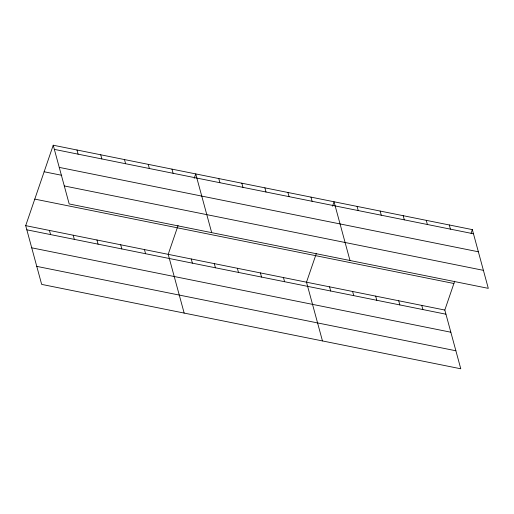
<?xml version="1.0" encoding="UTF-8"?>
<svg xmlns="http://www.w3.org/2000/svg" width="514" height="514" viewBox="0 0 514 514"><rect width="100%" height="100%" fill="white"/><g stroke="black" fill="none" stroke-linecap="round" stroke-linejoin="round"><path stroke-width="0.77" d="M454.678 281.222L444.816 310.045L460.775 368.782L41.66 284.383L25.7 225.646L53.225 145.218L472.34 229.617L488.3 288.354L69.184 203.955L53.225 145.218M178.062 225.524L168.2 254.34L184.16 313.077M194.215 178.339L195.725 173.912L211.684 232.649M316.373 253.376L306.505 282.192L322.464 340.93M332.519 206.191L334.036 201.764L349.989 260.502M471.081 233.305L472.34 229.617M54.355 149.381L473.471 233.78M59.251 167.391L478.367 251.789M44.14 171.76L61.764 175.306M64.289 185.946L483.404 270.345M34.785 199.104L453.901 283.503M25.7 225.646L444.816 310.045M26.831 229.809L445.946 314.208M31.727 247.819L450.842 332.217M36.764 266.374L455.879 350.773M449.287 224.971L450.425 229.135M426.241 220.333L427.372 224.496M403.188 215.694L404.319 219.857M421.763 305.406L422.894 309.569M380.135 211.048L381.266 215.212M398.71 300.761L399.847 304.924M357.082 206.41L358.219 210.573M375.663 296.122L376.794 300.285M352.61 291.477L353.741 295.64M310.983 197.125L312.114 201.289M329.558 286.838L330.688 291.001M287.93 192.48L289.061 196.644M264.877 187.841L266.008 192.005M283.458 277.554L284.589 281.717M241.831 183.196L242.961 187.359M260.405 272.908L261.536 277.072M218.778 178.557L219.908 182.721M237.352 268.269L238.483 272.433M214.299 263.624L215.43 267.788M171.978 169.132L173.109 173.295M191.253 258.985L192.384 263.149M148.225 164.351L149.356 168.515M124.478 159.565L125.609 163.728M144.447 249.56L145.578 253.723M100.725 154.785L101.856 158.948M120.7 244.78L121.831 248.943M76.978 149.998L78.109 154.161M96.947 239.993L98.078 244.156M73.2 235.213L74.331 239.376M49.447 230.433L50.584 234.596"/></g></svg>
